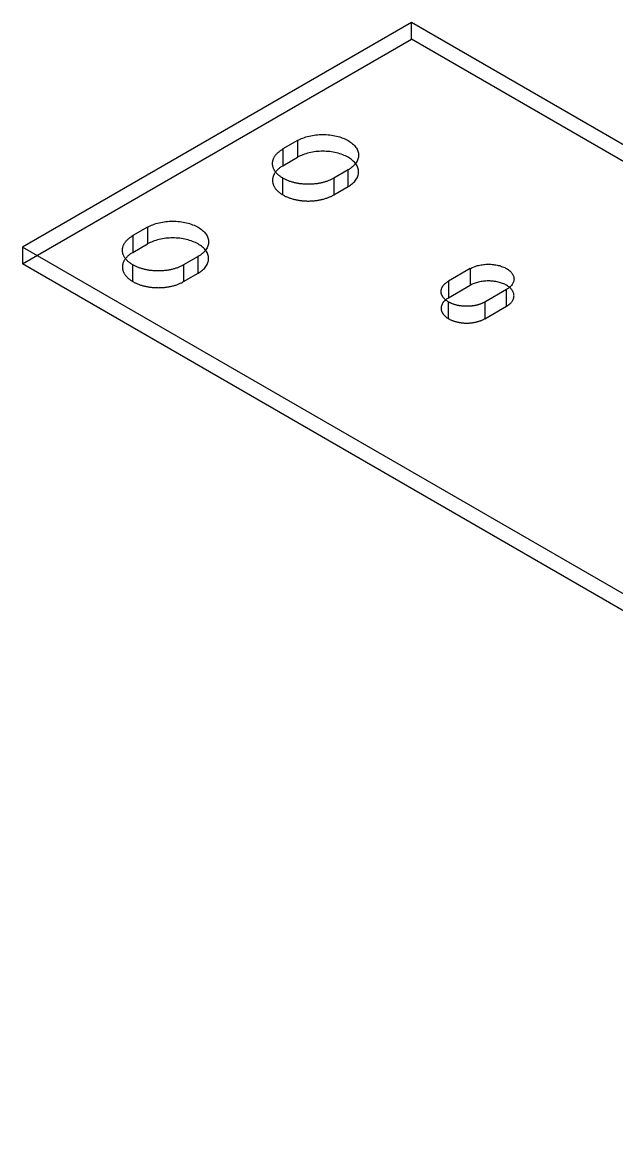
# Model space of a CAD drawing. Header units: inches. Extents: x 1.4 to 100.6, y 1.4 to 64.6.
# Drawn here: x 82 to 84.295, y 36.625 to 40.963 of the extents above; entities that cross this region are included whole.
import ezdxf

# ---------------------------------------------------------------- set-up
doc = ezdxf.new("R2010")
doc.units = ezdxf.units.IN
doc.header["$MEASUREMENT"] = 0

msp = doc.modelspace()

# ---------------------------------------------------------------- linework, layer by layer
at = {"layer": 'OUTLINE'}
for p, q in [((83.5029, 40.9635), (82, 40.0958)), ((83.5029, 40.8989), (83.5029, 40.9635)), ((96.9167, 33.2188), (83.5029, 40.9635)), ((82, 40.0312), (83.5029, 40.8989)), ((96.9167, 33.1542), (83.5029, 40.8989)), ((83.0953, 40.5211), (83.1013, 40.5228)), ((83.1013, 40.5228), (83.1075, 40.5244)), ((83.1075, 40.5244), (83.1139, 40.5258)), ((83.1139, 40.5258), (83.1203, 40.527)), ((83.1203, 40.527), (83.1269, 40.5281)), ((83.1269, 40.5281), (83.1335, 40.529)), ((83.1335, 40.529), (83.1402, 40.5296)), ((83.1402, 40.5296), (83.147, 40.5301)), ((83.147, 40.5301), (83.1537, 40.5304)), ((83.1537, 40.5304), (83.1605, 40.5305)), ((83.1605, 40.5305), (83.1673, 40.5304)), ((83.1673, 40.5304), (83.1741, 40.5301)), ((83.1741, 40.5301), (83.1809, 40.5296)), ((83.1809, 40.5296), (83.1875, 40.529)), ((83.1875, 40.529), (83.1942, 40.5281)), ((83.1942, 40.5281), (83.2007, 40.527)), ((83.2007, 40.527), (83.2072, 40.5258)), ((83.2072, 40.5258), (83.2135, 40.5244)), ((83.2135, 40.5244), (83.2197, 40.5228)), ((83.2197, 40.5228), (83.2258, 40.5211)), ((83.0626, 40.5071), (83.0067, 40.4748)), ((83.0626, 40.5071), (83.0675, 40.5098)), ((83.0626, 40.5071), (83.0626, 40.4425)), ((83.0675, 40.5098), (83.0727, 40.5123)), ((83.0727, 40.5123), (83.0781, 40.5148)), ((83.0781, 40.5148), (83.0836, 40.517)), ((83.0836, 40.517), (83.0894, 40.5191)), ((83.0894, 40.5191), (83.0953, 40.5211)), ((83.2258, 40.5211), (83.2317, 40.5191)), ((83.2317, 40.5191), (83.2375, 40.517)), ((83.2375, 40.517), (83.243, 40.5148)), ((83.243, 40.5148), (83.2484, 40.5123)), ((83.2484, 40.5123), (83.2535, 40.5098)), ((83.2535, 40.5098), (83.2584, 40.5071)), ((83.2584, 40.5071), (83.2631, 40.5042)), ((83.2631, 40.5042), (83.2676, 40.5013)), ((83.2676, 40.5013), (83.2717, 40.4982)), ((83.2717, 40.4982), (83.2757, 40.495)), ((83.2757, 40.495), (83.2793, 40.4916)), ((83.2793, 40.4916), (83.2826, 40.4882)), ((83.2826, 40.4882), (83.2857, 40.4847)), ((83.2857, 40.4847), (83.2885, 40.4811)), ((83.2885, 40.4811), (83.2909, 40.4775)), ((82.9688, 40.4338), (82.9695, 40.4358)), ((82.9695, 40.4358), (82.9703, 40.4377)), ((82.9703, 40.4377), (82.9711, 40.4396)), ((82.9711, 40.4396), (82.9721, 40.4415)), ((82.9721, 40.4415), (82.9731, 40.4433)), ((82.9731, 40.4433), (82.9742, 40.4452)), ((82.9742, 40.4452), (82.9754, 40.447)), ((82.9754, 40.447), (82.9767, 40.4488)), ((82.9767, 40.4488), (82.978, 40.4506)), ((82.978, 40.4506), (82.9794, 40.4524)), ((82.9794, 40.4524), (82.9809, 40.4542)), ((82.9809, 40.4542), (82.9825, 40.4559)), ((82.9825, 40.4559), (82.9841, 40.4576)), ((82.9841, 40.4576), (82.9858, 40.4593)), ((82.9858, 40.4593), (82.9876, 40.461)), ((82.9876, 40.461), (82.9895, 40.4627)), ((82.9895, 40.4627), (82.9914, 40.4643)), ((82.9914, 40.4643), (82.9934, 40.4659)), ((82.9934, 40.4659), (82.9954, 40.4674)), ((82.9954, 40.4674), (82.9976, 40.469)), ((82.9976, 40.469), (82.9997, 40.4705)), ((82.9997, 40.4705), (83.002, 40.4719)), ((83.002, 40.4719), (83.0043, 40.4734)), ((83.0043, 40.4734), (83.0067, 40.4748)), ((83.0067, 40.4748), (83.0067, 40.4102)), ((83.0067, 40.4102), (83.0626, 40.4425)), ((83.0675, 40.4452), (83.0626, 40.4425)), ((83.0727, 40.4477), (83.0675, 40.4452)), ((83.0781, 40.4502), (83.0727, 40.4477)), ((83.0836, 40.4524), (83.0781, 40.4502)), ((83.0894, 40.4545), (83.0836, 40.4524)), ((83.0953, 40.4564), (83.0894, 40.4545)), ((83.1013, 40.4582), (83.0953, 40.4564)), ((83.1075, 40.4598), (83.1013, 40.4582)), ((83.1139, 40.4612), (83.1075, 40.4598)), ((83.1203, 40.4624), (83.1139, 40.4612)), ((83.1269, 40.4635), (83.1203, 40.4624)), ((83.1335, 40.4644), (83.1269, 40.4635)), ((83.1402, 40.465), (83.1335, 40.4644)), ((83.147, 40.4655), (83.1402, 40.465)), ((83.1537, 40.4658), (83.147, 40.4655)), ((83.1605, 40.4659), (83.1537, 40.4658)), ((83.1673, 40.4658), (83.1605, 40.4659)), ((83.1741, 40.4655), (83.1673, 40.4658)), ((83.1809, 40.465), (83.1741, 40.4655)), ((83.1875, 40.4644), (83.1809, 40.465)), ((83.1942, 40.4635), (83.1875, 40.4644)), ((83.2007, 40.4624), (83.1942, 40.4635)), ((83.2072, 40.4612), (83.2007, 40.4624)), ((83.2135, 40.4598), (83.2072, 40.4612)), ((83.2197, 40.4582), (83.2135, 40.4598)), ((83.2258, 40.4564), (83.2197, 40.4582)), ((83.2317, 40.4545), (83.2258, 40.4564)), ((83.2375, 40.4524), (83.2317, 40.4545)), ((83.243, 40.4502), (83.2375, 40.4524)), ((83.2484, 40.4477), (83.243, 40.4502)), ((83.2535, 40.4452), (83.2484, 40.4477)), ((83.2584, 40.4425), (83.2535, 40.4452)), ((83.2631, 40.4396), (83.2584, 40.4425)), ((83.2676, 40.4367), (83.2631, 40.4396)), ((83.2717, 40.4336), (83.2676, 40.4367)), ((83.2909, 40.4775), (83.293, 40.4738)), ((83.293, 40.4738), (83.2948, 40.47)), ((83.2948, 40.47), (83.2963, 40.4661)), ((83.2963, 40.435), (83.2948, 40.4311)), ((83.2963, 40.4661), (83.2975, 40.4623)), ((83.2975, 40.4388), (83.2963, 40.435)), ((83.2975, 40.4623), (83.2983, 40.4584)), ((83.2983, 40.4427), (83.2975, 40.4388)), ((83.2983, 40.4584), (83.2988, 40.4545)), ((83.2988, 40.4466), (83.2983, 40.4427)), ((83.2988, 40.4545), (83.299, 40.4505)), ((83.299, 40.4505), (83.2988, 40.4466)), ((82.9661, 40.4182), (82.9662, 40.4202)), ((82.9662, 40.4163), (82.9661, 40.4182)), ((82.9662, 40.4202), (82.9663, 40.4222)), ((82.9663, 40.4143), (82.9662, 40.4163)), ((82.9663, 40.4222), (82.9665, 40.4241)), ((82.9665, 40.4124), (82.9663, 40.4143)), ((82.9665, 40.4241), (82.9668, 40.4261)), ((82.9668, 40.4104), (82.9665, 40.4124)), ((82.9668, 40.4261), (82.9672, 40.428)), ((82.9672, 40.4085), (82.9668, 40.4104)), ((82.9672, 40.428), (82.9676, 40.43)), ((82.9676, 40.4065), (82.9672, 40.4085)), ((82.9676, 40.43), (82.9682, 40.4319)), ((82.9682, 40.4046), (82.9676, 40.4065)), ((82.9682, 40.4319), (82.9688, 40.4338)), ((82.9688, 40.4027), (82.9682, 40.4046)), ((82.9695, 40.4007), (82.9688, 40.4027)), ((82.9703, 40.3988), (82.9695, 40.4007)), ((82.9711, 40.3969), (82.9703, 40.3988)), ((82.9721, 40.395), (82.9711, 40.3969)), ((82.9731, 40.3932), (82.9721, 40.395)), ((82.9742, 40.3913), (82.9731, 40.3932)), ((82.9841, 40.393), (82.9825, 40.3913)), ((82.9858, 40.3947), (82.9841, 40.393)), ((82.9876, 40.3964), (82.9858, 40.3947)), ((82.9895, 40.3981), (82.9876, 40.3964)), ((82.9914, 40.3997), (82.9895, 40.3981)), ((82.9934, 40.4013), (82.9914, 40.3997)), ((82.9954, 40.4028), (82.9934, 40.4013)), ((82.9976, 40.4044), (82.9954, 40.4028)), ((82.9997, 40.4059), (82.9976, 40.4044)), ((83.002, 40.4073), (82.9997, 40.4059)), ((83.0043, 40.4088), (83.002, 40.4073)), ((83.0067, 40.4102), (83.0043, 40.4088)), ((83.2584, 40.394), (83.2025, 40.3617)), ((83.2631, 40.3969), (83.2584, 40.394)), ((83.2584, 40.3294), (83.2584, 40.394)), ((83.2676, 40.3998), (83.2631, 40.3969)), ((83.2717, 40.4029), (83.2676, 40.3998)), ((83.2757, 40.4304), (83.2717, 40.4336)), ((83.2757, 40.4061), (83.2717, 40.4029)), ((83.2793, 40.427), (83.2757, 40.4304)), ((83.2793, 40.4094), (83.2757, 40.4061)), ((83.2826, 40.4236), (83.2793, 40.427)), ((83.2826, 40.4129), (83.2793, 40.4094)), ((83.2857, 40.4201), (83.2826, 40.4236)), ((83.2857, 40.4164), (83.2826, 40.4129)), ((83.2885, 40.4165), (83.2857, 40.4201)), ((83.2885, 40.42), (83.2857, 40.4164)), ((83.2909, 40.4236), (83.2885, 40.42)), ((83.2909, 40.4129), (83.2885, 40.4165)), ((83.293, 40.4273), (83.2909, 40.4236)), ((83.293, 40.4092), (83.2909, 40.4129)), ((83.2948, 40.4311), (83.293, 40.4273)), ((83.2948, 40.4054), (83.293, 40.4092)), ((83.2963, 40.4015), (83.2948, 40.4054)), ((83.2975, 40.3977), (83.2963, 40.4015)), ((83.2983, 40.3938), (83.2975, 40.3977)), ((83.2988, 40.3899), (83.2983, 40.3938)), ((82.9662, 40.3556), (82.9661, 40.3536)), ((82.9661, 40.3536), (82.9662, 40.3517)), ((82.9663, 40.3576), (82.9662, 40.3556)), ((82.9662, 40.3517), (82.9663, 40.3497)), ((82.9665, 40.3595), (82.9663, 40.3576)), ((82.9663, 40.3497), (82.9665, 40.3478)), ((82.9668, 40.3615), (82.9665, 40.3595)), ((82.9672, 40.3634), (82.9668, 40.3615)), ((82.9676, 40.3654), (82.9672, 40.3634)), ((82.9682, 40.3673), (82.9676, 40.3654)), ((82.9688, 40.3692), (82.9682, 40.3673)), ((82.9695, 40.3712), (82.9688, 40.3692)), ((82.9703, 40.3731), (82.9695, 40.3712)), ((82.9711, 40.375), (82.9703, 40.3731)), ((82.9721, 40.3768), (82.9711, 40.375)), ((82.9731, 40.3787), (82.9721, 40.3768)), ((82.9742, 40.3806), (82.9731, 40.3787)), ((82.9754, 40.3895), (82.9742, 40.3913)), ((82.9754, 40.3824), (82.9742, 40.3806)), ((82.9767, 40.3877), (82.9754, 40.3895)), ((82.9767, 40.3842), (82.9754, 40.3824)), ((82.978, 40.3859), (82.9767, 40.3877)), ((82.978, 40.386), (82.9767, 40.3842)), ((82.9794, 40.3878), (82.978, 40.386)), ((82.9794, 40.3841), (82.978, 40.3859)), ((82.9809, 40.3896), (82.9794, 40.3878)), ((82.9809, 40.3823), (82.9794, 40.3841)), ((82.9825, 40.3913), (82.9809, 40.3896)), ((82.9825, 40.3806), (82.9809, 40.3823)), ((82.9841, 40.3788), (82.9825, 40.3806)), ((82.9858, 40.3771), (82.9841, 40.3788)), ((82.9876, 40.3755), (82.9858, 40.3771)), ((82.9895, 40.3738), (82.9876, 40.3755)), ((82.9914, 40.3722), (82.9895, 40.3738)), ((82.9934, 40.3706), (82.9914, 40.3722)), ((82.9954, 40.3691), (82.9934, 40.3706)), ((82.9976, 40.3675), (82.9954, 40.3691)), ((82.9997, 40.366), (82.9976, 40.3675)), ((83.002, 40.3646), (82.9997, 40.366)), ((83.0043, 40.3631), (83.002, 40.3646)), ((83.0067, 40.3617), (83.0043, 40.3631)), ((83.0067, 40.2971), (83.0067, 40.3617)), ((83.0091, 40.3603), (83.0067, 40.3617)), ((83.0116, 40.359), (83.0091, 40.3603)), ((83.0141, 40.3577), (83.0116, 40.359)), ((83.0167, 40.3564), (83.0141, 40.3577)), ((83.0194, 40.3552), (83.0167, 40.3564)), ((83.0221, 40.354), (83.0194, 40.3552)), ((83.0249, 40.3529), (83.0221, 40.354)), ((83.0277, 40.3518), (83.0249, 40.3529)), ((83.0305, 40.3507), (83.0277, 40.3518)), ((83.0334, 40.3497), (83.0305, 40.3507)), ((83.0363, 40.3487), (83.0334, 40.3497)), ((83.0393, 40.3477), (83.0363, 40.3487)), ((83.1728, 40.3487), (83.1699, 40.3477)), ((83.1758, 40.3497), (83.1728, 40.3487)), ((83.1787, 40.3507), (83.1758, 40.3497)), ((83.1815, 40.3518), (83.1787, 40.3507)), ((83.1843, 40.3529), (83.1815, 40.3518)), ((83.1871, 40.354), (83.1843, 40.3529)), ((83.1898, 40.3552), (83.1871, 40.354)), ((83.1924, 40.3564), (83.1898, 40.3552)), ((83.195, 40.3577), (83.1924, 40.3564)), ((83.1976, 40.359), (83.195, 40.3577)), ((83.2001, 40.3603), (83.1976, 40.359)), ((83.2025, 40.3617), (83.2001, 40.3603)), ((83.2025, 40.3617), (83.2025, 40.2971)), ((83.2793, 40.3448), (83.2826, 40.3483)), ((83.2826, 40.3483), (83.2857, 40.3518)), ((83.2857, 40.3518), (83.2885, 40.3554)), ((83.2885, 40.3554), (83.2909, 40.359)), ((83.2909, 40.359), (83.293, 40.3627)), ((83.293, 40.3627), (83.2948, 40.3665)), ((83.2948, 40.3665), (83.2963, 40.3703)), ((83.2963, 40.3703), (83.2975, 40.3742)), ((83.2975, 40.3742), (83.2983, 40.3781)), ((83.2983, 40.3781), (83.2988, 40.382)), ((83.299, 40.3859), (83.2988, 40.3899)), ((83.2988, 40.382), (83.299, 40.3859)), ((82.9665, 40.3478), (82.9668, 40.3458)), ((82.9668, 40.3458), (82.9672, 40.3439)), ((82.9672, 40.3439), (82.9676, 40.3419)), ((82.9676, 40.3419), (82.9682, 40.34)), ((82.9682, 40.34), (82.9688, 40.338)), ((82.9688, 40.338), (82.9695, 40.3361)), ((82.9695, 40.3361), (82.9703, 40.3342)), ((82.9703, 40.3342), (82.9711, 40.3323)), ((82.9711, 40.3323), (82.9721, 40.3304)), ((82.9721, 40.3304), (82.9731, 40.3286)), ((82.9731, 40.3286), (82.9742, 40.3267)), ((82.9742, 40.3267), (82.9754, 40.3249)), ((82.9754, 40.3249), (82.9767, 40.3231)), ((82.9767, 40.3231), (82.978, 40.3212)), ((82.978, 40.3212), (82.9794, 40.3195)), ((82.9794, 40.3195), (82.9809, 40.3177)), ((82.9809, 40.3177), (82.9825, 40.316)), ((82.9825, 40.316), (82.9841, 40.3142)), ((82.9841, 40.3142), (82.9858, 40.3125)), ((82.9858, 40.3125), (82.9876, 40.3109)), ((82.9876, 40.3109), (82.9895, 40.3092)), ((82.9895, 40.3092), (82.9914, 40.3076)), ((82.9914, 40.3076), (82.9934, 40.306)), ((82.9934, 40.306), (82.9954, 40.3045)), ((83.0423, 40.3468), (83.0393, 40.3477)), ((83.0454, 40.346), (83.0423, 40.3468)), ((83.0485, 40.3452), (83.0454, 40.346)), ((83.0516, 40.3444), (83.0485, 40.3452)), ((83.0548, 40.3437), (83.0516, 40.3444)), ((83.0579, 40.343), (83.0548, 40.3437)), ((83.0612, 40.3423), (83.0579, 40.343)), ((83.0644, 40.3417), (83.0612, 40.3423)), ((83.0677, 40.3412), (83.0644, 40.3417)), ((83.0709, 40.3407), (83.0677, 40.3412)), ((83.0743, 40.3402), (83.0709, 40.3407)), ((83.0776, 40.3398), (83.0743, 40.3402)), ((83.0809, 40.3395), (83.0776, 40.3398)), ((83.0843, 40.3392), (83.0809, 40.3395)), ((83.0876, 40.3389), (83.0843, 40.3392)), ((83.091, 40.3387), (83.0876, 40.3389)), ((83.0944, 40.3385), (83.091, 40.3387)), ((83.0978, 40.3384), (83.0944, 40.3385)), ((83.1012, 40.3383), (83.0978, 40.3384)), ((83.1046, 40.3383), (83.1012, 40.3383)), ((83.108, 40.3383), (83.1046, 40.3383)), ((83.1114, 40.3384), (83.108, 40.3383)), ((83.1148, 40.3385), (83.1114, 40.3384)), ((83.1182, 40.3387), (83.1148, 40.3385)), ((83.1215, 40.3389), (83.1182, 40.3387)), ((83.1249, 40.3392), (83.1215, 40.3389)), ((83.1283, 40.3395), (83.1249, 40.3392)), ((83.1316, 40.3398), (83.1283, 40.3395)), ((83.1349, 40.3402), (83.1316, 40.3398)), ((83.1382, 40.3407), (83.1349, 40.3402)), ((83.1415, 40.3412), (83.1382, 40.3407)), ((83.1448, 40.3417), (83.1415, 40.3412)), ((83.148, 40.3423), (83.1448, 40.3417)), ((83.1512, 40.343), (83.148, 40.3423)), ((83.1544, 40.3437), (83.1512, 40.343)), ((83.1576, 40.3444), (83.1544, 40.3437)), ((83.1607, 40.3452), (83.1576, 40.3444)), ((83.1638, 40.346), (83.1607, 40.3452)), ((83.1668, 40.3468), (83.1638, 40.346)), ((83.1699, 40.3477), (83.1668, 40.3468)), ((83.2025, 40.2971), (83.2584, 40.3294)), ((83.2584, 40.3294), (83.2631, 40.3323)), ((83.2631, 40.3323), (83.2676, 40.3352)), ((83.2676, 40.3352), (83.2717, 40.3383)), ((83.2717, 40.3383), (83.2757, 40.3415)), ((83.2757, 40.3415), (83.2793, 40.3448)), ((82.9954, 40.3045), (82.9976, 40.3029)), ((82.9976, 40.3029), (82.9997, 40.3014)), ((82.9997, 40.3014), (83.002, 40.3)), ((83.002, 40.3), (83.0043, 40.2985)), ((83.0043, 40.2985), (83.0067, 40.2971)), ((83.0067, 40.2971), (83.0091, 40.2957)), ((83.0091, 40.2957), (83.0116, 40.2944)), ((83.0116, 40.2944), (83.0141, 40.2931)), ((83.0141, 40.2931), (83.0167, 40.2918)), ((83.0167, 40.2918), (83.0194, 40.2906)), ((83.0194, 40.2906), (83.0221, 40.2894)), ((83.0221, 40.2894), (83.0249, 40.2883)), ((83.0249, 40.2883), (83.0277, 40.2872)), ((83.0277, 40.2872), (83.0305, 40.2861)), ((83.0305, 40.2861), (83.0334, 40.2851)), ((83.0334, 40.2851), (83.0363, 40.2841)), ((83.0363, 40.2841), (83.0393, 40.2831)), ((83.0393, 40.2831), (83.0423, 40.2822)), ((83.0423, 40.2822), (83.0454, 40.2814)), ((83.0454, 40.2814), (83.0485, 40.2806)), ((83.0485, 40.2806), (83.0516, 40.2798)), ((83.0516, 40.2798), (83.0548, 40.2791)), ((83.0548, 40.2791), (83.0579, 40.2784)), ((83.0579, 40.2784), (83.0612, 40.2777)), ((83.0612, 40.2777), (83.0644, 40.2771)), ((83.0644, 40.2771), (83.0677, 40.2766)), ((83.0677, 40.2766), (83.0709, 40.2761)), ((83.0709, 40.2761), (83.0743, 40.2756)), ((83.0743, 40.2756), (83.0776, 40.2752)), ((83.0776, 40.2752), (83.0809, 40.2749)), ((83.0809, 40.2749), (83.0843, 40.2746)), ((83.0843, 40.2746), (83.0876, 40.2743)), ((83.0876, 40.2743), (83.091, 40.2741)), ((83.091, 40.2741), (83.0944, 40.2739)), ((83.0944, 40.2739), (83.0978, 40.2738)), ((83.0978, 40.2738), (83.1012, 40.2737)), ((83.1012, 40.2737), (83.1046, 40.2737)), ((83.1046, 40.2737), (83.108, 40.2737)), ((83.108, 40.2737), (83.1114, 40.2738)), ((83.1114, 40.2738), (83.1148, 40.2739)), ((83.1148, 40.2739), (83.1182, 40.2741)), ((83.1182, 40.2741), (83.1215, 40.2743)), ((83.1215, 40.2743), (83.1249, 40.2746)), ((83.1249, 40.2746), (83.1283, 40.2749)), ((83.1283, 40.2749), (83.1316, 40.2752)), ((83.1316, 40.2752), (83.1349, 40.2756)), ((83.1349, 40.2756), (83.1382, 40.2761)), ((83.1382, 40.2761), (83.1415, 40.2766)), ((83.1415, 40.2766), (83.1448, 40.2771)), ((83.1448, 40.2771), (83.148, 40.2777)), ((83.148, 40.2777), (83.1512, 40.2784)), ((83.1512, 40.2784), (83.1544, 40.2791)), ((83.1544, 40.2791), (83.1576, 40.2798)), ((83.1576, 40.2798), (83.1607, 40.2806)), ((83.1607, 40.2806), (83.1638, 40.2814)), ((83.1638, 40.2814), (83.1668, 40.2822)), ((83.1668, 40.2822), (83.1699, 40.2831)), ((83.1699, 40.2831), (83.1728, 40.2841)), ((83.1728, 40.2841), (83.1758, 40.2851)), ((83.1758, 40.2851), (83.1787, 40.2861)), ((83.1787, 40.2861), (83.1815, 40.2872)), ((83.1815, 40.2872), (83.1843, 40.2883)), ((83.1843, 40.2883), (83.1871, 40.2894)), ((83.1871, 40.2894), (83.1898, 40.2906)), ((83.1898, 40.2906), (83.1924, 40.2918)), ((83.1924, 40.2918), (83.195, 40.2931)), ((83.195, 40.2931), (83.1976, 40.2944)), ((83.1976, 40.2944), (83.2001, 40.2957)), ((83.2001, 40.2957), (83.2025, 40.2971)), ((82.4828, 40.1723), (82.4877, 40.175)), ((82.4877, 40.175), (82.4929, 40.1776)), ((82.4929, 40.1776), (82.4982, 40.18)), ((82.4982, 40.18), (82.5038, 40.1823)), ((82.5038, 40.1823), (82.5095, 40.1844)), ((82.5095, 40.1844), (82.5155, 40.1863)), ((82.5155, 40.1863), (82.5215, 40.1881)), ((82.5215, 40.1881), (82.5277, 40.1896)), ((82.5277, 40.1896), (82.5341, 40.1911)), ((82.5341, 40.1911), (82.5405, 40.1923)), ((82.5405, 40.1923), (82.5471, 40.1933)), ((82.5471, 40.1933), (82.5537, 40.1942)), ((82.5537, 40.1942), (82.5604, 40.1949)), ((82.5604, 40.1949), (82.5672, 40.1953)), ((82.5672, 40.1953), (82.5739, 40.1956)), ((82.5739, 40.1956), (82.5807, 40.1957)), ((82.5807, 40.1957), (82.5875, 40.1956)), ((82.5875, 40.1956), (82.5943, 40.1953)), ((82.5943, 40.1953), (82.601, 40.1949)), ((82.601, 40.1949), (82.6077, 40.1942)), ((82.6077, 40.1942), (82.6144, 40.1933)), ((82.6144, 40.1933), (82.6209, 40.1923)), ((82.6209, 40.1923), (82.6274, 40.1911)), ((82.6274, 40.1911), (82.6337, 40.1896)), ((82.6337, 40.1896), (82.6399, 40.1881)), ((82.6399, 40.1881), (82.646, 40.1863)), ((82.646, 40.1863), (82.6519, 40.1844)), ((82.6519, 40.1844), (82.6576, 40.1823)), ((82.6576, 40.1823), (82.6632, 40.18)), ((82.6632, 40.18), (82.6686, 40.1776)), ((82.6686, 40.1776), (82.6737, 40.175)), ((82.6737, 40.175), (82.6786, 40.1723)), ((82.4136, 40.1311), (82.4156, 40.1327)), ((82.4156, 40.1327), (82.4177, 40.1342)), ((82.4177, 40.1342), (82.4199, 40.1357)), ((82.4199, 40.1357), (82.4222, 40.1372)), ((82.4222, 40.1372), (82.4245, 40.1386)), ((82.4245, 40.1386), (82.4269, 40.14)), ((82.4828, 40.1723), (82.4269, 40.14)), ((82.4269, 40.14), (82.4269, 40.0754)), ((82.4828, 40.1723), (82.4828, 40.1077)), ((82.5807, 40.1311), (82.5739, 40.131)), ((82.5875, 40.131), (82.5807, 40.1311)), ((82.6786, 40.1723), (82.6833, 40.1695)), ((82.6833, 40.1695), (82.6878, 40.1665)), ((82.6878, 40.1665), (82.6919, 40.1634)), ((82.6919, 40.1634), (82.6959, 40.1602)), ((82.6959, 40.1602), (82.6995, 40.1569)), ((82.6995, 40.1569), (82.7028, 40.1535)), ((82.7028, 40.1535), (82.7059, 40.15)), ((82.7059, 40.15), (82.7086, 40.1464)), ((82.7086, 40.1464), (82.7111, 40.1427)), ((82.7111, 40.1427), (82.7132, 40.139)), ((82.7132, 40.139), (82.715, 40.1352)), ((82.715, 40.1352), (82.7165, 40.1314)), ((82.7165, 40.1314), (82.7177, 40.1275)), ((82, 40.0958), (82, 40.0312)), ((95.4137, 32.3511), (82, 40.0958)), ((82.3865, 40.0874), (82.3867, 40.0894)), ((82.3867, 40.0894), (82.387, 40.0913)), ((82.387, 40.0913), (82.3874, 40.0933)), ((82.3874, 40.0933), (82.3878, 40.0952)), ((82.3878, 40.0952), (82.3884, 40.0972)), ((82.3884, 40.0972), (82.389, 40.0991)), ((82.389, 40.0991), (82.3897, 40.101)), ((82.3897, 40.101), (82.3905, 40.1029)), ((82.3905, 40.1029), (82.3913, 40.1048)), ((82.3913, 40.1048), (82.3923, 40.1067)), ((82.3923, 40.1067), (82.3933, 40.1086)), ((82.3933, 40.1086), (82.3944, 40.1104)), ((82.3944, 40.1104), (82.3956, 40.1123)), ((82.3956, 40.1123), (82.3969, 40.1141)), ((82.3969, 40.1141), (82.3982, 40.1159)), ((82.3982, 40.1159), (82.3996, 40.1177)), ((82.3996, 40.1177), (82.4011, 40.1194)), ((82.4011, 40.1194), (82.4027, 40.1212)), ((82.4027, 40.1212), (82.4043, 40.1229)), ((82.4043, 40.1229), (82.406, 40.1246)), ((82.406, 40.1246), (82.4078, 40.1263)), ((82.4078, 40.1263), (82.4097, 40.1279)), ((82.4097, 40.1279), (82.4116, 40.1295)), ((82.4116, 40.1295), (82.4136, 40.1311)), ((82.4269, 40.0754), (82.4828, 40.1077)), ((82.4877, 40.1104), (82.4828, 40.1077)), ((82.4929, 40.113), (82.4877, 40.1104)), ((82.4982, 40.1154), (82.4929, 40.113)), ((82.5038, 40.1177), (82.4982, 40.1154)), ((82.5095, 40.1198), (82.5038, 40.1177)), ((82.5155, 40.1217), (82.5095, 40.1198)), ((82.5215, 40.1234), (82.5155, 40.1217)), ((82.5277, 40.125), (82.5215, 40.1234)), ((82.5341, 40.1265), (82.5277, 40.125)), ((82.5405, 40.1277), (82.5341, 40.1265)), ((82.5471, 40.1287), (82.5405, 40.1277)), ((82.5537, 40.1296), (82.5471, 40.1287)), ((82.5604, 40.1303), (82.5537, 40.1296)), ((82.5672, 40.1307), (82.5604, 40.1303)), ((82.5739, 40.131), (82.5672, 40.1307)), ((82.5943, 40.1307), (82.5875, 40.131)), ((82.601, 40.1303), (82.5943, 40.1307)), ((82.6077, 40.1296), (82.601, 40.1303)), ((82.6144, 40.1287), (82.6077, 40.1296)), ((82.6209, 40.1277), (82.6144, 40.1287)), ((82.6274, 40.1265), (82.6209, 40.1277)), ((82.6337, 40.125), (82.6274, 40.1265)), ((82.6399, 40.1234), (82.6337, 40.125)), ((82.646, 40.1217), (82.6399, 40.1234)), ((82.6519, 40.1198), (82.646, 40.1217)), ((82.6576, 40.1177), (82.6519, 40.1198)), ((82.6632, 40.1154), (82.6576, 40.1177)), ((82.6686, 40.113), (82.6632, 40.1154)), ((82.6737, 40.1104), (82.6686, 40.113)), ((82.6786, 40.1077), (82.6737, 40.1104)), ((82.6833, 40.1049), (82.6786, 40.1077)), ((82.6878, 40.1019), (82.6833, 40.1049)), ((82.6919, 40.0988), (82.6878, 40.1019)), ((82.6959, 40.0956), (82.6919, 40.0988)), ((82.6995, 40.0923), (82.6959, 40.0956)), ((82.7028, 40.0889), (82.6995, 40.0923)), ((82.7059, 40.0854), (82.7028, 40.0889)), ((82.7111, 40.0889), (82.7086, 40.0852)), ((82.7132, 40.0926), (82.7111, 40.0889)), ((82.715, 40.0964), (82.7132, 40.0926)), ((82.7165, 40.1002), (82.715, 40.0964)), ((82.7177, 40.1041), (82.7165, 40.1002)), ((82.7177, 40.1275), (82.7185, 40.1236)), ((82.7185, 40.1079), (82.7177, 40.1041)), ((82.7185, 40.1236), (82.719, 40.1197)), ((82.719, 40.1119), (82.7185, 40.1079)), ((82.719, 40.1197), (82.7192, 40.1158)), ((82.7192, 40.1158), (82.719, 40.1119)), ((82.3863, 40.0835), (82.3864, 40.0854)), ((82.3864, 40.0815), (82.3863, 40.0835)), ((82.3864, 40.0854), (82.3865, 40.0874)), ((82.3865, 40.0796), (82.3864, 40.0815)), ((82.3867, 40.0776), (82.3865, 40.0796)), ((82.387, 40.0756), (82.3867, 40.0776)), ((82.3874, 40.0737), (82.387, 40.0756)), ((82.3878, 40.0718), (82.3874, 40.0737)), ((82.3884, 40.0698), (82.3878, 40.0718)), ((82.389, 40.0679), (82.3884, 40.0698)), ((82.3897, 40.066), (82.389, 40.0679)), ((82.3905, 40.0641), (82.3897, 40.066)), ((82.3913, 40.0622), (82.3905, 40.0641)), ((82.3923, 40.0603), (82.3913, 40.0622)), ((82.3933, 40.0584), (82.3923, 40.0603)), ((82.3944, 40.0566), (82.3933, 40.0584)), ((82.3944, 40.0458), (82.3933, 40.044)), ((82.3956, 40.0547), (82.3944, 40.0566)), ((82.3956, 40.0477), (82.3944, 40.0458)), ((82.3969, 40.0529), (82.3956, 40.0547)), ((82.3969, 40.0495), (82.3956, 40.0477)), ((82.3982, 40.0511), (82.3969, 40.0529)), ((82.3982, 40.0513), (82.3969, 40.0495)), ((82.3996, 40.0531), (82.3982, 40.0513)), ((82.3996, 40.0493), (82.3982, 40.0511)), ((82.4011, 40.0548), (82.3996, 40.0531)), ((82.4011, 40.0475), (82.3996, 40.0493)), ((82.4027, 40.0566), (82.4011, 40.0548)), ((82.4027, 40.0458), (82.4011, 40.0475)), ((82.4043, 40.0583), (82.4027, 40.0566)), ((82.4043, 40.0441), (82.4027, 40.0458)), ((82.406, 40.06), (82.4043, 40.0583)), ((82.4078, 40.0616), (82.406, 40.06)), ((82.4097, 40.0633), (82.4078, 40.0616)), ((82.4116, 40.0649), (82.4097, 40.0633)), ((82.4136, 40.0665), (82.4116, 40.0649)), ((82.4156, 40.0681), (82.4136, 40.0665)), ((82.4177, 40.0696), (82.4156, 40.0681)), ((82.4199, 40.0711), (82.4177, 40.0696)), ((82.4222, 40.0726), (82.4199, 40.0711)), ((82.4245, 40.074), (82.4222, 40.0726)), ((82.4269, 40.0754), (82.4245, 40.074)), ((82.6786, 40.0593), (82.6227, 40.027)), ((82.6833, 40.0621), (82.6786, 40.0593)), ((82.6786, 39.9947), (82.6786, 40.0593)), ((82.6878, 40.0651), (82.6833, 40.0621)), ((82.6919, 40.0682), (82.6878, 40.0651)), ((82.6959, 40.0714), (82.6919, 40.0682)), ((82.6995, 40.0747), (82.6959, 40.0714)), ((82.7028, 40.0781), (82.6995, 40.0747)), ((82.7059, 40.0816), (82.7028, 40.0781)), ((82.7086, 40.0818), (82.7059, 40.0854)), ((82.7086, 40.0852), (82.7059, 40.0816)), ((82.7111, 40.0781), (82.7086, 40.0818)), ((82.7132, 40.0744), (82.7111, 40.0781)), ((82.715, 40.0706), (82.7132, 40.0744)), ((82.7165, 40.0668), (82.715, 40.0706)), ((82.7177, 40.0629), (82.7165, 40.0668)), ((82.7185, 40.059), (82.7177, 40.0629)), ((82.719, 40.0551), (82.7185, 40.059)), ((82.7185, 40.0433), (82.719, 40.0473)), ((82.7192, 40.0512), (82.719, 40.0551)), ((82.719, 40.0473), (82.7192, 40.0512)), ((95.4137, 32.2865), (82, 40.0312)), ((82.3864, 40.0208), (82.3863, 40.0189)), ((82.3863, 40.0189), (82.3864, 40.0169)), ((82.3865, 40.0228), (82.3864, 40.0208)), ((82.3864, 40.0169), (82.3865, 40.015)), ((82.3867, 40.0248), (82.3865, 40.0228)), ((82.3865, 40.015), (82.3867, 40.013)), ((82.387, 40.0267), (82.3867, 40.0248)), ((82.3867, 40.013), (82.387, 40.011)), ((82.3874, 40.0287), (82.387, 40.0267)), ((82.387, 40.011), (82.3874, 40.0091)), ((82.3878, 40.0306), (82.3874, 40.0287)), ((82.3874, 40.0091), (82.3878, 40.0071)), ((82.3884, 40.0325), (82.3878, 40.0306)), ((82.3878, 40.0071), (82.3884, 40.0052)), ((82.389, 40.0345), (82.3884, 40.0325)), ((82.3884, 40.0052), (82.389, 40.0033)), ((82.3897, 40.0364), (82.389, 40.0345)), ((82.389, 40.0033), (82.3897, 40.0014)), ((82.3905, 40.0383), (82.3897, 40.0364)), ((82.3897, 40.0014), (82.3905, 39.9995)), ((82.3913, 40.0402), (82.3905, 40.0383)), ((82.3923, 40.0421), (82.3913, 40.0402)), ((82.3933, 40.044), (82.3923, 40.0421)), ((82.406, 40.0424), (82.4043, 40.0441)), ((82.4078, 40.0407), (82.406, 40.0424)), ((82.4097, 40.0391), (82.4078, 40.0407)), ((82.4116, 40.0375), (82.4097, 40.0391)), ((82.4136, 40.0359), (82.4116, 40.0375)), ((82.4156, 40.0343), (82.4136, 40.0359)), ((82.4177, 40.0328), (82.4156, 40.0343)), ((82.4199, 40.0313), (82.4177, 40.0328)), ((82.4222, 40.0298), (82.4199, 40.0313)), ((82.4245, 40.0284), (82.4222, 40.0298)), ((82.4269, 40.027), (82.4245, 40.0284)), ((82.4293, 40.0256), (82.4269, 40.027)), ((82.4269, 39.9624), (82.4269, 40.027)), ((82.4318, 40.0242), (82.4293, 40.0256)), ((82.4343, 40.023), (82.4318, 40.0242)), ((82.4369, 40.0217), (82.4343, 40.023)), ((82.4396, 40.0205), (82.4369, 40.0217)), ((82.4423, 40.0193), (82.4396, 40.0205)), ((82.4451, 40.0181), (82.4423, 40.0193)), ((82.4479, 40.017), (82.4451, 40.0181)), ((82.4507, 40.0159), (82.4479, 40.017)), ((82.4536, 40.0149), (82.4507, 40.0159)), ((82.4565, 40.0139), (82.4536, 40.0149)), ((82.4595, 40.013), (82.4565, 40.0139)), ((82.4625, 40.0121), (82.4595, 40.013)), ((82.4656, 40.0112), (82.4625, 40.0121)), ((82.4687, 40.0104), (82.4656, 40.0112)), ((82.4718, 40.0096), (82.4687, 40.0104)), ((82.4749, 40.0089), (82.4718, 40.0096)), ((82.4781, 40.0082), (82.4749, 40.0089)), ((82.4813, 40.0076), (82.4781, 40.0082)), ((82.4846, 40.007), (82.4813, 40.0076)), ((82.4878, 40.0064), (82.4846, 40.007)), ((82.4911, 40.0059), (82.4878, 40.0064)), ((82.4944, 40.0055), (82.4911, 40.0059)), ((82.4978, 40.0051), (82.4944, 40.0055)), ((82.5011, 40.0047), (82.4978, 40.0051)), ((82.5045, 40.0044), (82.5011, 40.0047)), ((82.5078, 40.0041), (82.5045, 40.0044)), ((82.5112, 40.0039), (82.5078, 40.0041)), ((82.5146, 40.0038), (82.5112, 40.0039)), ((82.518, 40.0036), (82.5146, 40.0038)), ((82.5214, 40.0036), (82.518, 40.0036)), ((82.5248, 40.0035), (82.5214, 40.0036)), ((82.5282, 40.0036), (82.5248, 40.0035)), ((82.5316, 40.0036), (82.5282, 40.0036)), ((82.535, 40.0038), (82.5316, 40.0036)), ((82.5383, 40.0039), (82.535, 40.0038)), ((82.5417, 40.0041), (82.5383, 40.0039)), ((82.5451, 40.0044), (82.5417, 40.0041)), ((82.5484, 40.0047), (82.5451, 40.0044)), ((82.5518, 40.0051), (82.5484, 40.0047)), ((82.5551, 40.0055), (82.5518, 40.0051)), ((82.5584, 40.0059), (82.5551, 40.0055)), ((82.5617, 40.0064), (82.5584, 40.0059)), ((82.565, 40.007), (82.5617, 40.0064)), ((82.5682, 40.0076), (82.565, 40.007)), ((82.5714, 40.0082), (82.5682, 40.0076)), ((82.5746, 40.0089), (82.5714, 40.0082)), ((82.5778, 40.0096), (82.5746, 40.0089)), ((82.5809, 40.0104), (82.5778, 40.0096)), ((82.584, 40.0112), (82.5809, 40.0104)), ((82.587, 40.0121), (82.584, 40.0112)), ((82.59, 40.013), (82.587, 40.0121)), ((82.593, 40.0139), (82.59, 40.013)), ((82.596, 40.0149), (82.593, 40.0139)), ((82.5989, 40.0159), (82.596, 40.0149)), ((82.6017, 40.017), (82.5989, 40.0159)), ((82.6045, 40.0181), (82.6017, 40.017)), ((82.6073, 40.0193), (82.6045, 40.0181)), ((82.61, 40.0205), (82.6073, 40.0193)), ((82.6126, 40.0217), (82.61, 40.0205)), ((82.6152, 40.023), (82.6126, 40.0217)), ((82.6178, 40.0242), (82.6152, 40.023)), ((82.6203, 40.0256), (82.6178, 40.0242)), ((82.6227, 40.027), (82.6203, 40.0256)), ((82.6227, 40.027), (82.6227, 39.9624)), ((82.6878, 40.0005), (82.6919, 40.0036)), ((82.6919, 40.0036), (82.6959, 40.0068)), ((82.6959, 40.0068), (82.6995, 40.0101)), ((82.6995, 40.0101), (82.7028, 40.0135)), ((82.7028, 40.0135), (82.7059, 40.017)), ((82.7059, 40.017), (82.7086, 40.0206)), ((82.7086, 40.0206), (82.7111, 40.0242)), ((82.7111, 40.0242), (82.7132, 40.028)), ((82.7132, 40.028), (82.715, 40.0318)), ((82.715, 40.0318), (82.7165, 40.0356)), ((82.7165, 40.0356), (82.7177, 40.0395)), ((82.7177, 40.0395), (82.7185, 40.0433)), ((83.7305, 40.0128), (83.6466, 39.9643)), ((83.7305, 40.0128), (83.734, 40.0147)), ((83.7305, 40.0128), (83.7305, 39.9482)), ((83.734, 40.0147), (83.7377, 40.0166)), ((83.7377, 40.0166), (83.7415, 40.0183)), ((83.7415, 40.0183), (83.7455, 40.0199)), ((83.7455, 40.0199), (83.7496, 40.0214)), ((83.7496, 40.0214), (83.7538, 40.0228)), ((83.7538, 40.0228), (83.7582, 40.024)), ((83.7582, 40.024), (83.7626, 40.0252)), ((83.7626, 40.0252), (83.7671, 40.0262)), ((83.7671, 40.0262), (83.7718, 40.0271)), ((83.7718, 40.0271), (83.7764, 40.0278)), ((83.7764, 40.0278), (83.7812, 40.0284)), ((83.7812, 40.0284), (83.7859, 40.0289)), ((83.7859, 40.0289), (83.7908, 40.0293)), ((83.7908, 40.0293), (83.7956, 40.0295)), ((83.7956, 40.0295), (83.8005, 40.0295)), ((83.8005, 40.0295), (83.8053, 40.0295)), ((83.8053, 40.0295), (83.8102, 40.0293)), ((83.8102, 40.0293), (83.815, 40.0289)), ((83.815, 40.0289), (83.8198, 40.0284)), ((83.8198, 40.0284), (83.8245, 40.0278)), ((83.8245, 40.0278), (83.8292, 40.0271)), ((83.8292, 40.0271), (83.8338, 40.0262)), ((83.8338, 40.0262), (83.8383, 40.0252)), ((83.8383, 40.0252), (83.8427, 40.024)), ((83.8427, 40.024), (83.8471, 40.0228)), ((83.8471, 40.0228), (83.8513, 40.0214)), ((83.8513, 40.0214), (83.8554, 40.0199)), ((83.8554, 40.0199), (83.8594, 40.0183)), ((83.8594, 40.0183), (83.8632, 40.0166)), ((83.8632, 40.0166), (83.8669, 40.0147)), ((83.8669, 40.0147), (83.8704, 40.0128)), ((83.8704, 40.0128), (83.8737, 40.0108)), ((83.8737, 40.0108), (83.8769, 40.0086)), ((83.8769, 40.0086), (83.8799, 40.0064)), ((83.8799, 40.0064), (83.8827, 40.0041)), ((83.8827, 40.0041), (83.8853, 40.0018)), ((83.8853, 40.0018), (83.8877, 39.9993)), ((82.3905, 39.9995), (82.3913, 39.9976)), ((82.3913, 39.9976), (82.3923, 39.9957)), ((82.3923, 39.9957), (82.3933, 39.9938)), ((82.3933, 39.9938), (82.3944, 39.9919)), ((82.3944, 39.9919), (82.3956, 39.9901)), ((82.3956, 39.9901), (82.3969, 39.9883)), ((82.3969, 39.9883), (82.3982, 39.9865)), ((82.3982, 39.9865), (82.3996, 39.9847)), ((82.3996, 39.9847), (82.4011, 39.9829)), ((82.4011, 39.9829), (82.4027, 39.9812)), ((82.4027, 39.9812), (82.4043, 39.9795)), ((82.4043, 39.9795), (82.406, 39.9778)), ((82.406, 39.9778), (82.4078, 39.9761)), ((82.4078, 39.9761), (82.4097, 39.9745)), ((82.4097, 39.9745), (82.4116, 39.9728)), ((82.4116, 39.9728), (82.4136, 39.9713)), ((82.4136, 39.9713), (82.4156, 39.9697)), ((82.4156, 39.9697), (82.4177, 39.9682)), ((82.4177, 39.9682), (82.4199, 39.9667)), ((82.4199, 39.9667), (82.4222, 39.9652)), ((82.4222, 39.9652), (82.4245, 39.9638)), ((82.4245, 39.9638), (82.4269, 39.9624)), ((82.4269, 39.9624), (82.4293, 39.961)), ((82.4293, 39.961), (82.4318, 39.9596)), ((82.4318, 39.9596), (82.4343, 39.9583)), ((82.4343, 39.9583), (82.4369, 39.9571)), ((82.6126, 39.9571), (82.6152, 39.9583)), ((82.6152, 39.9583), (82.6178, 39.9596)), ((82.6178, 39.9596), (82.6203, 39.961)), ((82.6203, 39.961), (82.6227, 39.9624)), ((82.6227, 39.9624), (82.6786, 39.9947)), ((82.6786, 39.9947), (82.6833, 39.9975)), ((82.6833, 39.9975), (82.6878, 40.0005)), ((83.6357, 39.9569), (83.6371, 39.958)), ((83.6371, 39.958), (83.6386, 39.9591)), ((83.6386, 39.9591), (83.6401, 39.9602)), ((83.6401, 39.9602), (83.6417, 39.9613)), ((83.6417, 39.9613), (83.6433, 39.9623)), ((83.6433, 39.9623), (83.6449, 39.9633)), ((83.6449, 39.9633), (83.6466, 39.9643)), ((83.6466, 39.9643), (83.6466, 39.8997)), ((83.7538, 39.9582), (83.7496, 39.9568)), ((83.7582, 39.9594), (83.7538, 39.9582)), ((83.7626, 39.9606), (83.7582, 39.9594)), ((83.7671, 39.9616), (83.7626, 39.9606)), ((83.7718, 39.9625), (83.7671, 39.9616)), ((83.7764, 39.9632), (83.7718, 39.9625)), ((83.7812, 39.9638), (83.7764, 39.9632)), ((83.7859, 39.9643), (83.7812, 39.9638)), ((83.7908, 39.9646), (83.7859, 39.9643)), ((83.7956, 39.9649), (83.7908, 39.9646)), ((83.8005, 39.9649), (83.7956, 39.9649)), ((83.8053, 39.9649), (83.8005, 39.9649)), ((83.8102, 39.9646), (83.8053, 39.9649)), ((83.815, 39.9643), (83.8102, 39.9646)), ((83.8198, 39.9638), (83.815, 39.9643)), ((83.8245, 39.9632), (83.8198, 39.9638)), ((83.8292, 39.9625), (83.8245, 39.9632)), ((83.8338, 39.9616), (83.8292, 39.9625)), ((83.8383, 39.9606), (83.8338, 39.9616)), ((83.8427, 39.9594), (83.8383, 39.9606)), ((83.8471, 39.9582), (83.8427, 39.9594)), ((83.8513, 39.9568), (83.8471, 39.9582)), ((83.8877, 39.9993), (83.8899, 39.9968)), ((83.8899, 39.9968), (83.8918, 39.9943)), ((83.8918, 39.9943), (83.8936, 39.9917)), ((83.8936, 39.9917), (83.8951, 39.989)), ((83.8951, 39.989), (83.8964, 39.9863)), ((83.8964, 39.9585), (83.8951, 39.9558)), ((83.8964, 39.9863), (83.8975, 39.9836)), ((83.8975, 39.9613), (83.8964, 39.9585)), ((83.8975, 39.9836), (83.8983, 39.9808)), ((83.8983, 39.964), (83.8975, 39.9613)), ((83.8983, 39.9808), (83.8989, 39.978)), ((83.8989, 39.9668), (83.8983, 39.964)), ((83.8989, 39.978), (83.8992, 39.9752)), ((83.8992, 39.9696), (83.8989, 39.9668)), ((83.8992, 39.9752), (83.8994, 39.9724)), ((83.8994, 39.9724), (83.8992, 39.9696)), ((82.4369, 39.9571), (82.4396, 39.9559)), ((82.4396, 39.9559), (82.4423, 39.9547)), ((82.4423, 39.9547), (82.4451, 39.9535)), ((82.4451, 39.9535), (82.4479, 39.9524)), ((82.4479, 39.9524), (82.4507, 39.9513)), ((82.4507, 39.9513), (82.4536, 39.9503)), ((82.4536, 39.9503), (82.4565, 39.9493)), ((82.4565, 39.9493), (82.4595, 39.9484)), ((82.4595, 39.9484), (82.4625, 39.9475)), ((82.4625, 39.9475), (82.4656, 39.9466)), ((82.4656, 39.9466), (82.4687, 39.9458)), ((82.4687, 39.9458), (82.4718, 39.945)), ((82.4718, 39.945), (82.4749, 39.9443)), ((82.4749, 39.9443), (82.4781, 39.9436)), ((82.4781, 39.9436), (82.4813, 39.943)), ((82.4813, 39.943), (82.4846, 39.9424)), ((82.4846, 39.9424), (82.4878, 39.9418)), ((82.4878, 39.9418), (82.4911, 39.9413)), ((82.4911, 39.9413), (82.4944, 39.9409)), ((82.4944, 39.9409), (82.4978, 39.9405)), ((82.4978, 39.9405), (82.5011, 39.9401)), ((82.5011, 39.9401), (82.5045, 39.9398)), ((82.5045, 39.9398), (82.5078, 39.9395)), ((82.5078, 39.9395), (82.5112, 39.9393)), ((82.5112, 39.9393), (82.5146, 39.9392)), ((82.5146, 39.9392), (82.518, 39.939)), ((82.518, 39.939), (82.5214, 39.939)), ((82.5214, 39.939), (82.5248, 39.9389)), ((82.5248, 39.9389), (82.5282, 39.939)), ((82.5282, 39.939), (82.5316, 39.939)), ((82.5316, 39.939), (82.535, 39.9392)), ((82.535, 39.9392), (82.5383, 39.9393)), ((82.5383, 39.9393), (82.5417, 39.9395)), ((82.5417, 39.9395), (82.5451, 39.9398)), ((82.5451, 39.9398), (82.5484, 39.9401)), ((82.5484, 39.9401), (82.5518, 39.9405)), ((82.5518, 39.9405), (82.5551, 39.9409)), ((82.5551, 39.9409), (82.5584, 39.9413)), ((82.5584, 39.9413), (82.5617, 39.9418)), ((82.5617, 39.9418), (82.565, 39.9424)), ((82.565, 39.9424), (82.5682, 39.943)), ((82.5682, 39.943), (82.5714, 39.9436)), ((82.5714, 39.9436), (82.5746, 39.9443)), ((82.5746, 39.9443), (82.5778, 39.945)), ((82.5778, 39.945), (82.5809, 39.9458)), ((82.5809, 39.9458), (82.584, 39.9466)), ((82.584, 39.9466), (82.587, 39.9475)), ((82.587, 39.9475), (82.59, 39.9484)), ((82.59, 39.9484), (82.593, 39.9493)), ((82.593, 39.9493), (82.596, 39.9503)), ((82.596, 39.9503), (82.5989, 39.9513)), ((82.5989, 39.9513), (82.6017, 39.9524)), ((82.6017, 39.9524), (82.6045, 39.9535)), ((82.6045, 39.9535), (82.6073, 39.9547)), ((82.6073, 39.9547), (82.61, 39.9559)), ((82.61, 39.9559), (82.6126, 39.9571)), ((83.6176, 39.924), (83.6177, 39.9254)), ((83.6177, 39.9226), (83.6176, 39.924)), ((83.6177, 39.9254), (83.6178, 39.9268)), ((83.6178, 39.9212), (83.6177, 39.9226)), ((83.6178, 39.9268), (83.6179, 39.9282)), ((83.6179, 39.9198), (83.6178, 39.9212)), ((83.6179, 39.9282), (83.6181, 39.9296)), ((83.6181, 39.9184), (83.6179, 39.9198)), ((83.6181, 39.9296), (83.6184, 39.931)), ((83.6184, 39.917), (83.6181, 39.9184)), ((83.6184, 39.931), (83.6187, 39.9324)), ((83.6187, 39.9156), (83.6184, 39.917)), ((83.6187, 39.9324), (83.6191, 39.9337)), ((83.6191, 39.9142), (83.6187, 39.9156)), ((83.6191, 39.9337), (83.6195, 39.9351)), ((83.6195, 39.9128), (83.6191, 39.9142)), ((83.6195, 39.9351), (83.62, 39.9365)), ((83.62, 39.9365), (83.6206, 39.9378)), ((83.6206, 39.9378), (83.6212, 39.9392)), ((83.6212, 39.9392), (83.6219, 39.9405)), ((83.6219, 39.9405), (83.6226, 39.9419)), ((83.6226, 39.9419), (83.6234, 39.9432)), ((83.6234, 39.9432), (83.6243, 39.9445)), ((83.6243, 39.9445), (83.6252, 39.9458)), ((83.6252, 39.9458), (83.6261, 39.9471)), ((83.6261, 39.9471), (83.6271, 39.9484)), ((83.6271, 39.9484), (83.6282, 39.9496)), ((83.6282, 39.9496), (83.6293, 39.9509)), ((83.6293, 39.9509), (83.6305, 39.9521)), ((83.6305, 39.9521), (83.6317, 39.9533)), ((83.6317, 39.9533), (83.633, 39.9545)), ((83.633, 39.9545), (83.6343, 39.9557)), ((83.6343, 39.9557), (83.6357, 39.9569)), ((83.6466, 39.8997), (83.7305, 39.9482)), ((83.734, 39.9501), (83.7305, 39.9482)), ((83.7377, 39.952), (83.734, 39.9501)), ((83.7415, 39.9537), (83.7377, 39.952)), ((83.7455, 39.9553), (83.7415, 39.9537)), ((83.7496, 39.9568), (83.7455, 39.9553)), ((83.8704, 39.932), (83.7865, 39.8836)), ((83.8554, 39.9553), (83.8513, 39.9568)), ((83.8594, 39.9537), (83.8554, 39.9553)), ((83.8632, 39.952), (83.8594, 39.9537)), ((83.8669, 39.9501), (83.8632, 39.952)), ((83.8704, 39.9482), (83.8669, 39.9501)), ((83.8737, 39.9462), (83.8704, 39.9482)), ((83.8737, 39.9341), (83.8704, 39.932)), ((83.8704, 39.8674), (83.8704, 39.932)), ((83.8769, 39.944), (83.8737, 39.9462)), ((83.8769, 39.9362), (83.8737, 39.9341)), ((83.8799, 39.9418), (83.8769, 39.944)), ((83.8799, 39.9384), (83.8769, 39.9362)), ((83.8827, 39.9395), (83.8799, 39.9418)), ((83.8827, 39.9407), (83.8799, 39.9384)), ((83.8853, 39.9431), (83.8827, 39.9407)), ((83.8853, 39.9372), (83.8827, 39.9395)), ((83.8877, 39.9455), (83.8853, 39.9431)), ((83.8877, 39.9347), (83.8853, 39.9372)), ((83.8899, 39.948), (83.8877, 39.9455)), ((83.8899, 39.9322), (83.8877, 39.9347)), ((83.8918, 39.9506), (83.8899, 39.948)), ((83.8918, 39.9297), (83.8899, 39.9322)), ((83.8936, 39.9532), (83.8918, 39.9506)), ((83.8936, 39.9271), (83.8918, 39.9297)), ((83.8951, 39.9558), (83.8936, 39.9532)), ((83.8951, 39.9244), (83.8936, 39.9271)), ((83.8964, 39.9217), (83.8951, 39.9244)), ((83.8975, 39.919), (83.8964, 39.9217)), ((83.8983, 39.9162), (83.8975, 39.919)), ((83.8989, 39.9134), (83.8983, 39.9162)), ((83.62, 39.9115), (83.6195, 39.9128)), ((83.62, 39.8719), (83.6195, 39.8705)), ((83.6206, 39.9101), (83.62, 39.9115)), ((83.6206, 39.8732), (83.62, 39.8719)), ((83.6212, 39.9087), (83.6206, 39.9101)), ((83.6212, 39.8746), (83.6206, 39.8732)), ((83.6219, 39.9074), (83.6212, 39.9087)), ((83.6219, 39.8759), (83.6212, 39.8746)), ((83.6226, 39.9061), (83.6219, 39.9074)), ((83.6226, 39.8773), (83.6219, 39.8759)), ((83.6234, 39.9047), (83.6226, 39.9061)), ((83.6234, 39.8786), (83.6226, 39.8773)), ((83.6243, 39.9034), (83.6234, 39.9047)), ((83.6243, 39.8799), (83.6234, 39.8786)), ((83.6252, 39.9021), (83.6243, 39.9034)), ((83.6252, 39.8812), (83.6243, 39.8799)), ((83.6261, 39.9008), (83.6252, 39.9021)), ((83.6261, 39.8825), (83.6252, 39.8812)), ((83.6271, 39.8996), (83.6261, 39.9008)), ((83.6271, 39.8838), (83.6261, 39.8825)), ((83.6282, 39.8983), (83.6271, 39.8996)), ((83.6282, 39.885), (83.6271, 39.8838)), ((83.6293, 39.8971), (83.6282, 39.8983)), ((83.6293, 39.8863), (83.6282, 39.885)), ((83.6305, 39.8958), (83.6293, 39.8971)), ((83.6305, 39.8875), (83.6293, 39.8863)), ((83.6317, 39.8946), (83.6305, 39.8958)), ((83.6317, 39.8887), (83.6305, 39.8875)), ((83.633, 39.8934), (83.6317, 39.8946)), ((83.633, 39.8899), (83.6317, 39.8887)), ((83.6343, 39.8922), (83.633, 39.8934)), ((83.6343, 39.8911), (83.633, 39.8899)), ((83.6357, 39.8922), (83.6343, 39.8911)), ((83.6357, 39.8911), (83.6343, 39.8922)), ((83.6371, 39.8934), (83.6357, 39.8922)), ((83.6371, 39.89), (83.6357, 39.8911)), ((83.6386, 39.8945), (83.6371, 39.8934)), ((83.6386, 39.8888), (83.6371, 39.89)), ((83.6401, 39.8956), (83.6386, 39.8945)), ((83.6401, 39.8877), (83.6386, 39.8888)), ((83.6417, 39.8967), (83.6401, 39.8956)), ((83.6417, 39.8867), (83.6401, 39.8877)), ((83.6433, 39.8977), (83.6417, 39.8967)), ((83.6433, 39.8856), (83.6417, 39.8867)), ((83.6449, 39.8987), (83.6433, 39.8977)), ((83.6449, 39.8846), (83.6433, 39.8856)), ((83.6466, 39.8997), (83.6449, 39.8987)), ((83.6466, 39.8836), (83.6449, 39.8846)), ((83.6466, 39.819), (83.6466, 39.8836)), ((83.6483, 39.8826), (83.6466, 39.8836)), ((83.6501, 39.8817), (83.6483, 39.8826)), ((83.6519, 39.8807), (83.6501, 39.8817)), ((83.6538, 39.8798), (83.6519, 39.8807)), ((83.6557, 39.879), (83.6538, 39.8798)), ((83.6576, 39.8781), (83.6557, 39.879)), ((83.6596, 39.8773), (83.6576, 39.8781)), ((83.6616, 39.8765), (83.6596, 39.8773)), ((83.6636, 39.8757), (83.6616, 39.8765)), ((83.6657, 39.875), (83.6636, 39.8757)), ((83.6678, 39.8743), (83.6657, 39.875)), ((83.6699, 39.8736), (83.6678, 39.8743)), ((83.6721, 39.873), (83.6699, 39.8736)), ((83.6743, 39.8724), (83.6721, 39.873)), ((83.6765, 39.8718), (83.6743, 39.8724)), ((83.6787, 39.8712), (83.6765, 39.8718)), ((83.6809, 39.8707), (83.6787, 39.8712)), ((83.7544, 39.8712), (83.7521, 39.8707)), ((83.7566, 39.8718), (83.7544, 39.8712)), ((83.7588, 39.8724), (83.7566, 39.8718)), ((83.761, 39.873), (83.7588, 39.8724)), ((83.7632, 39.8736), (83.761, 39.873)), ((83.7653, 39.8743), (83.7632, 39.8736)), ((83.7674, 39.875), (83.7653, 39.8743)), ((83.7695, 39.8757), (83.7674, 39.875)), ((83.7715, 39.8765), (83.7695, 39.8757)), ((83.7735, 39.8773), (83.7715, 39.8765)), ((83.7755, 39.8781), (83.7735, 39.8773)), ((83.7774, 39.879), (83.7755, 39.8781)), ((83.7793, 39.8798), (83.7774, 39.879)), ((83.7811, 39.8807), (83.7793, 39.8798)), ((83.783, 39.8817), (83.7811, 39.8807)), ((83.7847, 39.8826), (83.783, 39.8817)), ((83.7865, 39.8836), (83.7847, 39.8826)), ((83.7865, 39.8836), (83.7865, 39.819)), ((83.8737, 39.8695), (83.8769, 39.8716)), ((83.8769, 39.8716), (83.8799, 39.8738)), ((83.8799, 39.8738), (83.8827, 39.8761)), ((83.8827, 39.8761), (83.8853, 39.8785)), ((83.8853, 39.8785), (83.8877, 39.8809)), ((83.8877, 39.8809), (83.8899, 39.8834)), ((83.8899, 39.8834), (83.8918, 39.886)), ((83.8918, 39.886), (83.8936, 39.8886)), ((83.8936, 39.8886), (83.8951, 39.8912)), ((83.8951, 39.8912), (83.8964, 39.8939)), ((83.8964, 39.8939), (83.8975, 39.8967)), ((83.8975, 39.8967), (83.8983, 39.8994)), ((83.8983, 39.8994), (83.8989, 39.9022)), ((83.8992, 39.9106), (83.8989, 39.9134)), ((83.8989, 39.9022), (83.8992, 39.905)), ((83.8994, 39.9078), (83.8992, 39.9106)), ((83.8992, 39.905), (83.8994, 39.9078)), ((83.6177, 39.8608), (83.6176, 39.8594)), ((83.6176, 39.8594), (83.6177, 39.858)), ((83.6178, 39.8622), (83.6177, 39.8608)), ((83.6177, 39.858), (83.6178, 39.8566)), ((83.6179, 39.8636), (83.6178, 39.8622)), ((83.6178, 39.8566), (83.6179, 39.8552)), ((83.6181, 39.865), (83.6179, 39.8636)), ((83.6179, 39.8552), (83.6181, 39.8538)), ((83.6184, 39.8664), (83.6181, 39.865)), ((83.6181, 39.8538), (83.6184, 39.8524)), ((83.6187, 39.8677), (83.6184, 39.8664)), ((83.6184, 39.8524), (83.6187, 39.851)), ((83.6191, 39.8691), (83.6187, 39.8677)), ((83.6187, 39.851), (83.6191, 39.8496)), ((83.6195, 39.8705), (83.6191, 39.8691)), ((83.6191, 39.8496), (83.6195, 39.8482)), ((83.6195, 39.8482), (83.62, 39.8469)), ((83.62, 39.8469), (83.6206, 39.8455)), ((83.6206, 39.8455), (83.6212, 39.8441)), ((83.6212, 39.8441), (83.6219, 39.8428)), ((83.6219, 39.8428), (83.6226, 39.8415)), ((83.6226, 39.8415), (83.6234, 39.8401)), ((83.6234, 39.8401), (83.6243, 39.8388)), ((83.6243, 39.8388), (83.6252, 39.8375)), ((83.6252, 39.8375), (83.6261, 39.8362)), ((83.6261, 39.8362), (83.6271, 39.835)), ((83.6271, 39.835), (83.6282, 39.8337)), ((83.6282, 39.8337), (83.6293, 39.8325)), ((83.6293, 39.8325), (83.6305, 39.8312)), ((83.6305, 39.8312), (83.6317, 39.83)), ((83.6317, 39.83), (83.633, 39.8288)), ((83.633, 39.8288), (83.6343, 39.8276)), ((83.6343, 39.8276), (83.6357, 39.8265)), ((83.6832, 39.8702), (83.6809, 39.8707)), ((83.6855, 39.8698), (83.6832, 39.8702)), ((83.6878, 39.8693), (83.6855, 39.8698)), ((83.6902, 39.8689), (83.6878, 39.8693)), ((83.6925, 39.8686), (83.6902, 39.8689)), ((83.6949, 39.8683), (83.6925, 39.8686)), ((83.6972, 39.868), (83.6949, 39.8683)), ((83.6996, 39.8677), (83.6972, 39.868)), ((83.702, 39.8675), (83.6996, 39.8677)), ((83.7044, 39.8673), (83.702, 39.8675)), ((83.7068, 39.8671), (83.7044, 39.8673)), ((83.7093, 39.867), (83.7068, 39.8671)), ((83.7117, 39.8669), (83.7093, 39.867)), ((83.7141, 39.8669), (83.7117, 39.8669)), ((83.7165, 39.8669), (83.7141, 39.8669)), ((83.719, 39.8669), (83.7165, 39.8669)), ((83.7214, 39.8669), (83.719, 39.8669)), ((83.7238, 39.867), (83.7214, 39.8669)), ((83.7262, 39.8671), (83.7238, 39.867)), ((83.7286, 39.8673), (83.7262, 39.8671)), ((83.7311, 39.8675), (83.7286, 39.8673)), ((83.7334, 39.8677), (83.7311, 39.8675)), ((83.7358, 39.868), (83.7334, 39.8677)), ((83.7382, 39.8683), (83.7358, 39.868)), ((83.7406, 39.8686), (83.7382, 39.8683)), ((83.7429, 39.8689), (83.7406, 39.8686)), ((83.7453, 39.8693), (83.7429, 39.8689)), ((83.7476, 39.8698), (83.7453, 39.8693)), ((83.7499, 39.8702), (83.7476, 39.8698)), ((83.7521, 39.8707), (83.7499, 39.8702)), ((83.7865, 39.819), (83.8704, 39.8674)), ((83.8704, 39.8674), (83.8737, 39.8695)), ((83.6357, 39.8265), (83.6371, 39.8254)), ((83.6371, 39.8254), (83.6386, 39.8242)), ((83.6386, 39.8242), (83.6401, 39.8231)), ((83.6401, 39.8231), (83.6417, 39.8221)), ((83.6417, 39.8221), (83.6433, 39.821)), ((83.6433, 39.821), (83.6449, 39.82)), ((83.6449, 39.82), (83.6466, 39.819)), ((83.6466, 39.819), (83.6483, 39.818)), ((83.6483, 39.818), (83.6501, 39.8171)), ((83.6501, 39.8171), (83.6519, 39.8161)), ((83.6519, 39.8161), (83.6538, 39.8152)), ((83.6538, 39.8152), (83.6557, 39.8144)), ((83.6557, 39.8144), (83.6576, 39.8135)), ((83.6576, 39.8135), (83.6596, 39.8127)), ((83.6596, 39.8127), (83.6616, 39.8119)), ((83.6616, 39.8119), (83.6636, 39.8111)), ((83.6636, 39.8111), (83.6657, 39.8104)), ((83.6657, 39.8104), (83.6678, 39.8097)), ((83.6678, 39.8097), (83.6699, 39.809)), ((83.6699, 39.809), (83.6721, 39.8084)), ((83.6721, 39.8084), (83.6743, 39.8077)), ((83.6743, 39.8077), (83.6765, 39.8072)), ((83.6765, 39.8072), (83.6787, 39.8066)), ((83.6787, 39.8066), (83.6809, 39.8061)), ((83.6809, 39.8061), (83.6832, 39.8056)), ((83.6832, 39.8056), (83.6855, 39.8051)), ((83.6855, 39.8051), (83.6878, 39.8047)), ((83.6878, 39.8047), (83.6902, 39.8043)), ((83.6902, 39.8043), (83.6925, 39.804)), ((83.6925, 39.804), (83.6949, 39.8037)), ((83.6949, 39.8037), (83.6972, 39.8034)), ((83.6972, 39.8034), (83.6996, 39.8031)), ((83.6996, 39.8031), (83.702, 39.8029)), ((83.702, 39.8029), (83.7044, 39.8027)), ((83.7044, 39.8027), (83.7068, 39.8025)), ((83.7068, 39.8025), (83.7093, 39.8024)), ((83.7093, 39.8024), (83.7117, 39.8023)), ((83.7117, 39.8023), (83.7141, 39.8023)), ((83.7141, 39.8023), (83.7165, 39.8023)), ((83.7165, 39.8023), (83.719, 39.8023)), ((83.719, 39.8023), (83.7214, 39.8023)), ((83.7214, 39.8023), (83.7238, 39.8024)), ((83.7238, 39.8024), (83.7262, 39.8025)), ((83.7262, 39.8025), (83.7286, 39.8027)), ((83.7286, 39.8027), (83.7311, 39.8029)), ((83.7311, 39.8029), (83.7334, 39.8031)), ((83.7334, 39.8031), (83.7358, 39.8034)), ((83.7358, 39.8034), (83.7382, 39.8037)), ((83.7382, 39.8037), (83.7406, 39.804)), ((83.7406, 39.804), (83.7429, 39.8043)), ((83.7429, 39.8043), (83.7453, 39.8047)), ((83.7453, 39.8047), (83.7476, 39.8051)), ((83.7476, 39.8051), (83.7499, 39.8056)), ((83.7499, 39.8056), (83.7521, 39.8061)), ((83.7521, 39.8061), (83.7544, 39.8066)), ((83.7544, 39.8066), (83.7566, 39.8072)), ((83.7566, 39.8072), (83.7588, 39.8077)), ((83.7588, 39.8077), (83.761, 39.8084)), ((83.761, 39.8084), (83.7632, 39.809)), ((83.7632, 39.809), (83.7653, 39.8097)), ((83.7653, 39.8097), (83.7674, 39.8104)), ((83.7674, 39.8104), (83.7695, 39.8111)), ((83.7695, 39.8111), (83.7715, 39.8119)), ((83.7715, 39.8119), (83.7735, 39.8127)), ((83.7735, 39.8127), (83.7755, 39.8135)), ((83.7755, 39.8135), (83.7774, 39.8144)), ((83.7774, 39.8144), (83.7793, 39.8152)), ((83.7793, 39.8152), (83.7811, 39.8161)), ((83.7811, 39.8161), (83.783, 39.8171)), ((83.783, 39.8171), (83.7847, 39.818)), ((83.7847, 39.818), (83.7865, 39.819))]:
    msp.add_line(p, q, dxfattribs=at)

doc.saveas('drawing.dxf')
